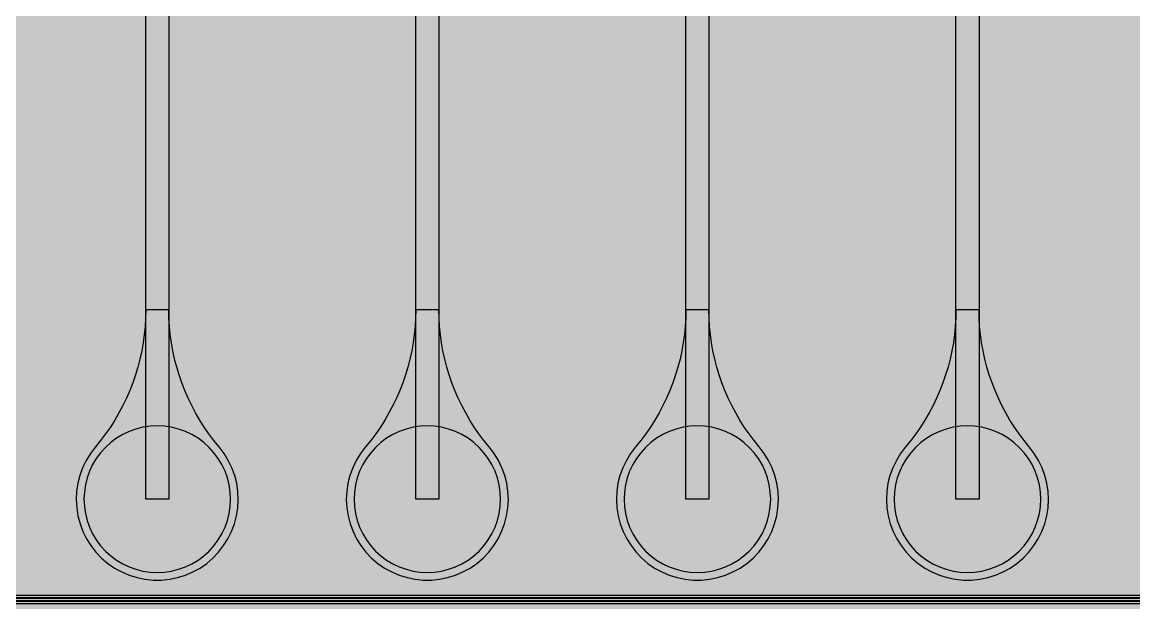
# Model space of a CAD drawing. Header units: metres. Extents: x -7231 to 10969, y -37556 to 1873.
# Drawn here: x -2618 to -1178, y -34805 to -34053 of the extents above; entities that cross this region are included whole.
import ezdxf

# ---------------------------------------------------------------- set-up
doc = ezdxf.new("R2010")
doc.units = ezdxf.units.M
for name, color, linetype in [('Metal1', 4, 'CONTINUOUS'), ('Metal2', 3, 'CONTINUOUS'), ('Polyimide', 7, 'CONTINUOUS'), ('Polyimide_Negative', 5, 'CONTINUOUS')]:
    doc.layers.add(name, color=color, linetype=linetype)

msp = doc.modelspace()

# ---------------------------------------------------------------- hatches: boundary and pattern name
at = {"layer": 'Polyimide'}
msp.add_hatch(color=7, dxfattribs=at).paths.add_polyline_path([(4065.7, -468), (4066.7, -502), (4068.5, -536), (4071.4, -570), (4075.5, -604), (4081, -638), (4088, -672), (4096.5, -706), (4106.6, -740), (4118.3, -774), (4131.6, -808), (4146.5, -842), (4162.9, -876), (4180.7, -910), (4199.8, -944), (4220.2, -978), (4241.7, -1012), (4264.2, -1046), (4287.5, -1080), (4311.5, -1114), (4336, -1148), (4360.9, -1182), (4385.9, -1216), (4410.9, -1250), (4435.7, -1284), (4460.2, -1318), (4484.2, -1352), (4507.5, -1385.9), (4530, -1419.9), (4551.5, -1453.9), (4571.9, -1487.9), (4591.1, -1521.9), (4608.9, -1555.9), (4625.3, -1589.9), (4640.1, -1623.9), (4653.4, -1657.9), (4665.1, -1691.9), (4675.2, -1725.9), (4683.7, -1759.9), (4690.7, -1793.9), (4696.2, -1827.9), (4700.3, -1861.9), (4703.2, -1895.9), (4705.1, -1929.9), (4706.1, -1963.9), (4706.4, -1997.9), (4706.5, -2031.9), (4706.5, -4793), (4710, -4838.4), (4720.2, -4882.7), (4737.1, -4925), (4760.1, -4964.2), (4788.9, -4999.5), (4822.6, -5030), (4860.5, -5055.1), (4901.8, -5074.2), (4901.8, -5074.2), (4970.7, -5105.2), (5034.7, -5145.3), (5092.8, -5193.5), (5143.8, -5249.2), (5186.9, -5311.2), (5221.2, -5378.4), (5246.2, -5449.7), (5261.4, -5523.7), (5266.5, -5599), (5261.4, -5674.3), (5246.2, -5748.3), (5221.2, -5819.6), (5186.9, -5886.8), (5143.8, -5948.8), (5092.8, -6004.5), (5034.7, -6052.7), (4970.7, -6092.8), (4901.8, -6123.8), (4860.5, -6142.9), (4822.6, -6168), (4788.9, -6198.5), (4760.1, -6233.8), (4737.1, -6273), (4720.2, -6315.3), (4710, -6359.6), (4706.5, -6405), (4706.5, -9221.5), (4710, -9266.9), (4720.2, -9311.2), (4737.1, -9353.5), (4760.1, -9392.7), (4788.9, -9428), (4822.6, -9458.5), (4860.5, -9483.6), (4901.8, -9502.7), (4970.7, -9533.7), (5034.7, -9573.8), (5092.8, -9622), (5143.8, -9677.7), (5186.9, -9739.7), (5221.2, -9806.9), (5246.2, -9878.2), (5261.4, -9952.2), (5266.5, -10027.5), (5261.4, -10102.8), (5246.2, -10176.8), (5221.2, -10248.1), (5186.9, -10315.3), (5143.8, -10377.3), (5092.8, -10433), (5034.7, -10481.2), (4970.7, -10521.3), (4901.8, -10552.3), (4860.5, -10571.4), (4822.6, -10596.5), (4788.9, -10627), (4760.1, -10662.3), (4737.1, -10701.5), (4720.2, -10743.8), (4710, -10788.1), (4706.5, -10833.5), (4706.5, -13650), (4710, -13695.4), (4720.2, -13739.7), (4737.1, -13782), (4760.1, -13821.2), (4788.9, -13856.5), (4822.6, -13887), (4860.5, -13912.1), (4901.8, -13931.2), (4970.7, -13962.2), (5034.7, -14002.2), (5092.8, -14050.5), (5143.8, -14106.2), (5186.9, -14168.2), (5221.2, -14235.4), (5246.2, -14306.7), (5261.4, -14380.7), (5266.5, -14456), (5261.4, -14531.3), (5246.2, -14605.3), (5221.2, -14676.5), (5186.9, -14743.8), (5143.8, -14805.8), (5092.8, -14861.5), (5034.7, -14909.7), (4970.7, -14949.8), (4901.8, -14980.8), (4860.5, -14999.9), (4822.6, -15025), (4788.9, -15055.5), (4760.1, -15090.8), (4737.1, -15130), (4720.2, -15172.3), (4710, -15216.6), (4706.5, -15262), (4706.5, -15456), (4720.9, -15750), (4764.1, -16041.3), (4835.7, -16326.8), (4934.9, -16604), (5060.7, -16870.2), (5212.1, -17122.7), (5387.5, -17359.2), (5585.2, -17577.3), (5803.3, -17775), (6039.8, -17950.4), (6292.3, -18101.8), (6558.4, -18227.6), (6835.6, -18326.8), (7121.2, -18398.3), (7412.4, -18441.5), (7706.5, -18456), (9969, -18456), (10047.4, -18459.8), (10125.1, -18471.4), (10201.2, -18490.4), (10275.2, -18516.9), (10346.1, -18550.5), (10413.5, -18590.8), (10476.5, -18637.6), (10534.7, -18690.3), (10587.4, -18748.5), (10634.2, -18811.5), (10674.5, -18878.9), (10708.1, -18949.8), (10734.6, -19023.8), (10753.6, -19099.9), (10765.2, -19177.6), (10769, -19256), (10769, -20895.8), (10730.2, -20951.4), (10694.6, -21009.1), (10662.2, -21068.6), (10633.2, -21129.9), (10607.6, -21192.7), (10585.5, -21256.7), (10566.9, -21322), (10552, -21388.1), (10540.8, -21455), (10533.4, -21522.3), (10529.6, -21590), (10529.6, -21657.8), (10533.4, -21725.5), (10540.8, -21792.9), (10552, -21859.7), (10566.9, -21925.9), (10585.5, -21991.1), (10607.6, -22055.2), (10633.2, -22117.9), (10662.2, -22179.2), (10694.6, -22238.7), (10730.2, -22296.4), (10769, -22352), (10769, -32454.2), (10728.7, -32510.5), (10691.7, -32568.9), (10658, -32629.3), (10627.8, -32691.6), (10601.2, -32755.4), (10578.2, -32820.7), (10558.9, -32887.1), (10543.4, -32954.5), (10531.8, -33022.7), (10524, -33091.4), (10520.1, -33160.5), (10520.1, -33229.7), (10524, -33298.8), (10531.8, -33367.5), (10543.4, -33435.7), (10558.9, -33503.1), (10578.2, -33569.5), (10601.2, -33634.8), (10627.8, -33698.6), (10658, -33760.8), (10691.7, -33821.3), (10728.7, -33879.7), (10769, -33936), (10769, -36556), (10765.2, -36634.4), (10753.6, -36712.1), (10734.6, -36788.2), (10708.1, -36862.1), (10674.5, -36933.1), (10634.2, -37000.5), (10587.4, -37063.5), (10534.7, -37121.7), (10476.5, -37174.4), (10413.5, -37221.2), (10346.1, -37261.5), (10275.2, -37295.1), (10201.2, -37321.6), (10125.1, -37340.6), (10047.4, -37352.1), (9969, -37356), (-6231, -37356), (-6309.4, -37352.1), (-6387.1, -37340.6), (-6463.2, -37321.6), (-6537.2, -37295.1), (-6608.1, -37261.5), (-6675.5, -37221.2), (-6738.5, -37174.4), (-6796.7, -37121.7), (-6849.4, -37063.5), (-6896.2, -37000.5), (-6936.5, -36933.1), (-6970.1, -36862.1), (-6996.6, -36788.2), (-7015.6, -36712.1), (-7027.2, -36634.4), (-7031, -36556), (-7031, -33936), (-6990.7, -33879.8), (-6953.7, -33821.3), (-6920, -33760.9), (-6889.8, -33698.6), (-6863.2, -33634.8), (-6840.2, -33569.5), (-6820.9, -33503.1), (-6805.4, -33435.7), (-6793.7, -33367.5), (-6785.9, -33298.8), (-6782, -33229.7), (-6782, -33160.5), (-6785.9, -33091.4), (-6793.7, -33022.7), (-6805.4, -32954.5), (-6820.9, -32887.1), (-6840.2, -32820.6), (-6863.2, -32755.4), (-6889.8, -32691.5), (-6920, -32629.3), (-6953.7, -32568.9), (-6990.7, -32510.4), (-7031, -32454.2), (-7031, -22364.8), (-6990.7, -22308.6), (-6953.7, -22250.1), (-6920, -22189.7), (-6889.8, -22127.5), (-6863.2, -22063.6), (-6840.2, -21998.4), (-6820.9, -21931.9), (-6805.4, -21864.5), (-6793.7, -21796.3), (-6785.9, -21727.6), (-6782, -21658.5), (-6782, -21589.3), (-6785.9, -21520.3), (-6793.7, -21451.5), (-6805.4, -21383.3), (-6820.9, -21315.9), (-6840.2, -21249.5), (-6863.2, -21184.2), (-6889.8, -21120.4), (-6920, -21058.1), (-6953.7, -20997.7), (-6990.7, -20939.3), (-7031, -20883), (-7031, -19256), (-7027.2, -19177.6), (-7015.6, -19099.9), (-6996.6, -19023.8), (-6970.1, -18949.8), (-6936.5, -18878.9), (-6896.2, -18811.5), (-6849.4, -18748.5), (-6796.7, -18690.3), (-6738.5, -18637.6), (-6675.5, -18590.8), (-6608.1, -18550.5), (-6537.2, -18516.9), (-6463.2, -18490.4), (-6387.1, -18471.4), (-6309.4, -18459.8), (-6231, -18456), (-3968.5, -18456), (-3674.4, -18441.5), (-3383.2, -18398.3), (-3097.6, -18326.8), (-2820.4, -18227.6), (-2554.3, -18101.8), (-2301.8, -17950.4), (-2065.3, -17775), (-1847.2, -17577.3), (-1649.5, -17359.2), (-1474.1, -17122.7), (-1322.7, -16870.2), (-1196.9, -16604), (-1097.7, -16326.8), (-1026.1, -16041.3), (-982.9, -15750), (-968.5, -15456), (-968.5, -15262), (-972, -15216.6), (-982.2, -15172.3), (-999.1, -15130), (-1022.1, -15090.8), (-1050.9, -15055.5), (-1084.6, -15025), (-1122.5, -14999.9), (-1163.8, -14980.8), (-1232.7, -14949.8), (-1296.7, -14909.7), (-1354.8, -14861.5), (-1405.8, -14805.8), (-1448.9, -14743.8), (-1483.2, -14676.5), (-1508.2, -14605.3), (-1523.4, -14531.3), (-1528.5, -14456), (-1523.4, -14380.7), (-1508.2, -14306.7), (-1483.2, -14235.4), (-1448.9, -14168.2), (-1405.8, -14106.2), (-1354.8, -14050.5), (-1296.7, -14002.2), (-1232.7, -13962.2), (-1163.8, -13931.2), (-1122.5, -13912.1), (-1084.6, -13887), (-1050.9, -13856.5), (-1022.1, -13821.2), (-999.1, -13782), (-982.2, -13739.7), (-972, -13695.4), (-968.5, -13650), (-968.5, -12309.6), (-972, -12264.3), (-982.2, -12219.9), (-999.1, -12177.7), (-1022.1, -12138.5), (-1050.9, -12103.2), (-1084.6, -12072.6), (-1122.5, -12047.5), (-1163.8, -12028.5), (-1232.7, -11997.4), (-1296.7, -11957.4), (-1354.8, -11909.1), (-1405.8, -11853.5), (-1448.9, -11791.5), (-1483.2, -11724.2), (-1508.2, -11653), (-1523.4, -11579), (-1528.5, -11503.7), (-1523.4, -11428.3), (-1508.2, -11354.4), (-1483.2, -11283.1), (-1448.9, -11215.9), (-1405.8, -11153.8), (-1354.8, -11098.2), (-1296.7, -11049.9), (-1232.7, -11009.9), (-1163.8, -10978.8), (-1122.5, -10959.8), (-1084.6, -10934.7), (-1050.9, -10904.1), (-1022.1, -10868.9), (-999.1, -10829.6), (-982.2, -10787.4), (-972, -10743), (-968.5, -10697.7), (-968.5, -9357.3), (-972, -9311.9), (-982.2, -9267.6), (-999.1, -9225.4), (-1022.1, -9186.1), (-1050.9, -9150.8), (-1084.6, -9120.3), (-1122.5, -9095.2), (-1163.8, -9076.2), (-1163.8, -9076.2), (-1232.7, -9045.1), (-1296.7, -9005.1), (-1354.8, -8956.8), (-1405.8, -8901.1), (-1448.9, -8839.1), (-1483.2, -8771.9), (-1508.2, -8700.6), (-1523.4, -8626.7), (-1528.5, -8551.3), (-1523.4, -8476), (-1508.2, -8402), (-1483.2, -8330.8), (-1448.9, -8263.5), (-1405.8, -8201.5), (-1354.8, -8145.9), (-1296.7, -8097.6), (-1232.7, -8057.6), (-1163.8, -8026.5), (-1163.8, -8026.5), (-1122.5, -8007.4), (-1084.6, -7982.4), (-1050.9, -7951.8), (-1022.1, -7916.5), (-999.1, -7877.3), (-982.2, -7835), (-972, -7790.7), (-968.5, -7745.4), (-968.5, -6405), (-972, -6359.6), (-982.2, -6315.3), (-999.1, -6273), (-1022.1, -6233.8), (-1050.9, -6198.5), (-1084.6, -6168), (-1122.5, -6142.9), (-1163.8, -6123.8), (-1163.8, -6123.8), (-1232.7, -6092.8), (-1296.7, -6052.7), (-1354.8, -6004.5), (-1405.8, -5948.8), (-1448.9, -5886.8), (-1483.2, -5819.6), (-1508.2, -5748.3), (-1523.4, -5674.3), (-1528.5, -5599), (-1523.4, -5523.7), (-1508.2, -5449.7), (-1483.2, -5378.4), (-1448.9, -5311.2), (-1405.8, -5249.2), (-1354.8, -5193.5), (-1296.7, -5145.3), (-1232.7, -5105.2), (-1163.8, -5074.2), (-1163.8, -5074.2), (-1122.5, -5055.1), (-1084.6, -5030), (-1050.9, -4999.5), (-1022.1, -4964.2), (-999.1, -4925), (-982.2, -4882.7), (-972, -4838.4), (-968.5, -4793), (-968.5, -2031.9), (-968.4, -1997.9), (-968.1, -1963.9), (-967.1, -1929.9), (-965.2, -1895.9), (-962.2, -1861.9), (-958, -1827.9), (-952.4, -1793.9), (-945.3, -1759.9), (-936.6, -1725.9), (-926.4, -1691.9), (-914.4, -1657.9), (-900.9, -1623.9), (-885.7, -1589.9), (-869.1, -1555.9), (-850.9, -1521.9), (-831.4, -1487.9), (-810.6, -1453.9), (-788.7, -1419.9), (-765.8, -1385.9), (-742.1, -1352), (-717.6, -1318), (-692.7, -1284), (-667.4, -1250), (-641.9, -1216), (-616.4, -1182), (-591.1, -1148), (-566.1, -1114), (-541.7, -1080), (-517.9, -1046), (-495, -1012), (-473.1, -978), (-452.4, -944), (-432.8, -910), (-414.7, -876), (-398, -842), (-382.9, -808), (-369.3, -774), (-357.4, -740), (-347.1, -706), (-338.4, -672), (-331.3, -638), (-325.7, -604), (-321.5, -570), (-318.6, -536), (-316.7, -502), (-315.7, -468), (-315.3, -434), (-315.2, -400), (-315.2, 401), (-315.2, 451), (-315.2, 1644), (-270.2, 1644), (-270, 1637.1), (-269.4, 1630.3), (-268.2, 1623.5), (-266.7, 1616.8), (-264.7, 1610.2), (-262.3, 1603.8), (-259.4, 1597.6), (-256.2, 1591.5), (-252.6, 1585.7), (-248.6, 1580.1), (-244.2, 1574.8), (-239.5, 1569.8), (-234.5, 1565.1), (-229.2, 1560.7), (-223.6, 1556.7), (-217.8, 1553.1), (-211.7, 1549.8), (-205.4, 1547), (-199, 1544.6), (-192.4, 1542.6), (-185.7, 1541), (-179, 1539.9), (-172.1, 1539.2), (-165.2, 1539), (-158.4, 1539.2), (-151.5, 1539.9), (-144.8, 1541), (-138.1, 1542.6), (-131.5, 1544.6), (-125.1, 1547), (-118.8, 1549.8), (-112.8, 1553.1), (-106.9, 1556.7), (-101.3, 1560.7), (-96, 1565.1), (-91, 1569.8), (-86.3, 1574.8), (-81.9, 1580.1), (-77.9, 1585.7), (-74.3, 1591.5), (-71.1, 1597.6), (-68.2, 1603.8), (-65.8, 1610.2), (-63.8, 1616.8), (-62.3, 1623.5), (-61.1, 1630.3), (-60.5, 1637.1), (-60.2, 1644), (1853, 1644), (1853, 1573), (3815.2, 1573), (3815.5, 1579.5), (3816.1, 1586.1), (3817.2, 1592.5), (3818.7, 1598.9), (3820.6, 1605.1), (3822.9, 1611.3), (3825.6, 1617.2), (3828.6, 1623), (3832.1, 1628.6), (3835.9, 1633.9), (3840.1, 1638.9), (3844.5, 1643.7), (3849.3, 1648.2), (3854.4, 1652.3), (3859.7, 1656.1), (3865.2, 1659.6), (3871, 1662.7), (3877, 1665.4), (3883.1, 1667.7), (3889.4, 1669.6), (3895.7, 1671.1), (3902.2, 1672.1), (3908.7, 1672.8), (3915.2, 1673), (3921.8, 1672.8), (3928.3, 1672.1), (3934.8, 1671.1), (3941.1, 1669.6), (3947.4, 1667.7), (3953.5, 1665.4), (3959.5, 1662.7), (3965.2, 1659.6), (3970.8, 1656.1), (3976.1, 1652.3), (3981.2, 1648.2), (3986, 1643.7), (3990.4, 1638.9), (3994.6, 1633.9), (3998.4, 1628.6), (4001.9, 1623), (4004.9, 1617.2), (4007.6, 1611.3), (4009.9, 1605.1), (4011.8, 1598.9), (4013.3, 1592.5), (4014.4, 1586.1), (4015, 1579.5), (4015.2, 1573), (4065.2, 1573), (4065.2, 451), (4065.2, 401), (4065.2, -400), (4065.3, -434), (4065.7, -468)])

# ---------------------------------------------------------------- linework, layer by layer
at = {"layer": 'Metal1'}
for points in [[(1832.7, -19211.9), (1832.7, -36167.7), (1801.7, -36198.7), (-5930.2, -36198.7), (-5961.2, -36167.7), (-5961.2, -33752.3), (-5930.2, -33721.2), (-1422.8, -33721.2), (-1388.8, -33751.1), (-1378.5, -33902.7), (-1378.5, -34671), (-1408.5, -34671), (-1408.5, -33902.7), (-1398.2, -33754.9), (-1424.2, -33724.8), (-5928.8, -33724.8), (-5957.7, -33753.7), (-5957.7, -36166.3), (-5928.8, -36195.2), (1800.3, -36195.2), (1829.2, -36166.3), (1829.2, -19211.9)], [(1824.7, -19211.9), (1824.7, -36159.7), (1793.7, -36190.7), (-5922.2, -36190.7), (-5953.2, -36159.7), (-5953.2, -33760.3), (-5922.2, -33729.2), (-1772.8, -33729.2), (-1738.8, -33759.1), (-1728.5, -33909.1), (-1728.5, -34671), (-1758.5, -34671), (-1758.5, -33909.1), (-1748.2, -33762.9), (-1774.2, -33732.8), (-5920.8, -33732.8), (-5949.7, -33761.7), (-5949.7, -36158.3), (-5920.8, -36187.2), (1792.3, -36187.2), (1821.2, -36158.3), (1821.2, -19211.9)], [(1816.7, -19211.9), (1816.7, -36151.7), (1785.7, -36182.7), (-5914.2, -36182.7), (-5945.2, -36151.7), (-5945.2, -33768.3), (-5914.2, -33737.2), (-2122.8, -33737.2), (-2088.8, -33767), (-2078.5, -33915.5), (-2078.5, -34671), (-2108.5, -34671), (-2108.5, -33915.5), (-2098.2, -33771), (-2124.2, -33740.8), (-5912.8, -33740.8), (-5941.7, -33769.7), (-5941.7, -36150.3), (-5912.8, -36179.2), (1784.3, -36179.2), (1813.2, -36150.3), (1813.2, -19211.9)], [(1808.7, -19211.9), (1808.7, -36143.7), (1777.7, -36174.7), (-5906.2, -36174.7), (-5937.2, -36143.7), (-5937.2, -33776.3), (-5906.2, -33745.2), (-2472.8, -33745.2), (-2438.7, -33775), (-2428.5, -33921.9), (-2428.5, -34671), (-2458.5, -34671), (-2458.5, -33921.9), (-2448.3, -33779), (-2474.2, -33748.8), (-5904.8, -33748.8), (-5933.7, -33777.7), (-5933.7, -36142.3), (-5904.8, -36171.2), (1776.3, -36171.2), (1805.2, -36142.3), (1805.2, -19211.9)], [(1736.7, -19211.9), (1736.7, -36071.7), (1705.7, -36102.7), (-5834.2, -36102.7), (-5865.2, -36071.7), (-5865.2, -34830.3), (-5834.2, -34799.2), (-22.8, -34799.2), (11.1, -34829.1), (21.5, -34987.1), (21.5, -35781), (-8.5, -35781), (-8.5, -34987.1), (1.9, -34832.9), (-24.2, -34802.8), (-5832.8, -34802.8), (-5861.7, -34831.7), (-5861.7, -36070.3), (-5832.8, -36099.2), (1704.3, -36099.2), (1733.2, -36070.3), (1733.2, -19211.9)]]:
    msp.add_lwpolyline(points, dxfattribs=at)
for points in [[(-2458.5, -34425.4), (-2458.7, -34436.2), (-2459.3, -34446.9), (-2460.4, -34457.6), (-2461.8, -34468.2), (-2463.7, -34478.8), (-2466, -34489.3), (-2468.7, -34499.6), (-2471.8, -34509.9), (-2475.3, -34520.1), (-2479.2, -34530.1), (-2483.5, -34539.9), (-2488.1, -34549.6), (-2493.2, -34559.1), (-2498.6, -34568.4), (-2504.3, -34577.4), (-2510.4, -34586.2), (-2516.9, -34594.8), (-2523.6, -34603.1), (-2530.1, -34611.6), (-2535.6, -34620.6), (-2540.2, -34630.2), (-2543.9, -34640.1), (-2546.5, -34650.4), (-2548, -34660.9), (-2548.5, -34671.5), (-2547.9, -34682.1), (-2546.3, -34692.6), (-2543.6, -34702.8), (-2539.8, -34712.7), (-2535.1, -34722.2), (-2529.5, -34731.2), (-2523, -34739.6), (-2515.7, -34747.3), (-2507.6, -34754.2), (-2498.9, -34760.2), (-2489.6, -34765.3), (-2479.9, -34769.5), (-2469.7, -34772.7), (-2459.4, -34774.8), (-2448.8, -34775.9), (-2438.2, -34775.9), (-2427.6, -34774.8), (-2417.3, -34772.7), (-2407.1, -34769.5), (-2397.4, -34765.3), (-2388.1, -34760.2), (-2379.4, -34754.2), (-2371.3, -34747.3), (-2364, -34739.6), (-2357.5, -34731.2), (-2351.9, -34722.2), (-2347.2, -34712.7), (-2343.4, -34702.8), (-2340.7, -34692.6), (-2339.1, -34682.1), (-2338.5, -34671.5), (-2339, -34660.9), (-2340.5, -34650.4), (-2343.1, -34640.1), (-2346.8, -34630.2), (-2351.4, -34620.6), (-2356.9, -34611.6), (-2363.4, -34603.1), (-2370.1, -34594.8), (-2376.6, -34586.2), (-2382.7, -34577.4), (-2388.4, -34568.4), (-2393.8, -34559.1), (-2398.9, -34549.6), (-2403.5, -34539.9), (-2407.8, -34530.1), (-2411.7, -34520.1), (-2415.2, -34509.9), (-2418.3, -34499.6), (-2421, -34489.3), (-2423.3, -34478.8), (-2425.2, -34468.2), (-2426.6, -34457.6), (-2427.7, -34446.9), (-2428.3, -34436.2), (-2428.5, -34425.4), (-2458.5, -34425.4)], [(-2108.5, -34425.4), (-2108.7, -34436.2), (-2109.3, -34446.9), (-2110.4, -34457.6), (-2111.8, -34468.2), (-2113.7, -34478.8), (-2116, -34489.3), (-2118.7, -34499.6), (-2121.8, -34509.9), (-2125.3, -34520.1), (-2129.2, -34530.1), (-2133.5, -34539.9), (-2138.1, -34549.6), (-2143.2, -34559.1), (-2148.6, -34568.4), (-2154.3, -34577.4), (-2160.4, -34586.2), (-2166.9, -34594.8), (-2173.6, -34603.1), (-2180.1, -34611.6), (-2185.6, -34620.6), (-2190.2, -34630.2), (-2193.9, -34640.1), (-2196.5, -34650.4), (-2198, -34660.9), (-2198.5, -34671.5), (-2197.9, -34682.1), (-2196.3, -34692.6), (-2193.6, -34702.8), (-2189.8, -34712.7), (-2185.1, -34722.2), (-2179.5, -34731.2), (-2173, -34739.6), (-2165.7, -34747.3), (-2157.6, -34754.2), (-2148.9, -34760.2), (-2139.6, -34765.3), (-2129.9, -34769.5), (-2119.7, -34772.7), (-2109.4, -34774.8), (-2098.8, -34775.9), (-2088.2, -34775.9), (-2077.6, -34774.8), (-2067.3, -34772.7), (-2057.1, -34769.5), (-2047.4, -34765.3), (-2038.1, -34760.2), (-2029.4, -34754.2), (-2021.3, -34747.3), (-2014, -34739.6), (-2007.5, -34731.2), (-2001.9, -34722.2), (-1997.2, -34712.7), (-1993.4, -34702.8), (-1990.7, -34692.6), (-1989.1, -34682.1), (-1988.5, -34671.5), (-1989, -34660.9), (-1990.5, -34650.4), (-1993.1, -34640.1), (-1996.8, -34630.2), (-2001.4, -34620.6), (-2006.9, -34611.6), (-2013.4, -34603.1), (-2020.1, -34594.8), (-2026.6, -34586.2), (-2032.7, -34577.4), (-2038.4, -34568.4), (-2043.8, -34559.1), (-2048.9, -34549.6), (-2053.5, -34539.9), (-2057.8, -34530.1), (-2061.7, -34520.1), (-2065.2, -34509.9), (-2068.3, -34499.6), (-2071, -34489.3), (-2073.3, -34478.8), (-2075.2, -34468.2), (-2076.6, -34457.6), (-2077.7, -34446.9), (-2078.3, -34436.2), (-2078.5, -34425.4), (-2108.5, -34425.4)], [(-1758.5, -34425.4), (-1758.7, -34436.2), (-1759.3, -34446.9), (-1760.4, -34457.6), (-1761.8, -34468.2), (-1763.7, -34478.8), (-1766, -34489.3), (-1768.7, -34499.6), (-1771.8, -34509.9), (-1775.3, -34520.1), (-1779.2, -34530.1), (-1783.5, -34539.9), (-1788.1, -34549.6), (-1793.2, -34559.1), (-1798.6, -34568.4), (-1804.3, -34577.4), (-1810.4, -34586.2), (-1816.9, -34594.8), (-1823.6, -34603.1), (-1830.1, -34611.6), (-1835.6, -34620.6), (-1840.2, -34630.2), (-1843.9, -34640.1), (-1846.5, -34650.4), (-1848, -34660.9), (-1848.5, -34671.5), (-1847.9, -34682.1), (-1846.3, -34692.6), (-1843.6, -34702.8), (-1839.8, -34712.7), (-1835.1, -34722.2), (-1829.5, -34731.2), (-1823, -34739.6), (-1815.7, -34747.3), (-1807.6, -34754.2), (-1798.9, -34760.2), (-1789.6, -34765.3), (-1779.9, -34769.5), (-1769.7, -34772.7), (-1759.4, -34774.8), (-1748.8, -34775.9), (-1738.2, -34775.9), (-1727.6, -34774.8), (-1717.3, -34772.7), (-1707.1, -34769.5), (-1697.4, -34765.3), (-1688.1, -34760.2), (-1679.4, -34754.2), (-1671.3, -34747.3), (-1664, -34739.6), (-1657.5, -34731.2), (-1651.9, -34722.2), (-1647.2, -34712.7), (-1643.4, -34702.8), (-1640.7, -34692.6), (-1639.1, -34682.1), (-1638.5, -34671.5), (-1639, -34660.9), (-1640.5, -34650.4), (-1643.1, -34640.1), (-1646.8, -34630.2), (-1651.4, -34620.6), (-1656.9, -34611.6), (-1663.4, -34603.1), (-1670.1, -34594.8), (-1676.6, -34586.2), (-1682.7, -34577.4), (-1688.4, -34568.4), (-1693.8, -34559.1), (-1698.9, -34549.6), (-1703.5, -34539.9), (-1707.8, -34530.1), (-1711.7, -34520.1), (-1715.2, -34509.9), (-1718.3, -34499.6), (-1721, -34489.3), (-1723.3, -34478.8), (-1725.2, -34468.2), (-1726.6, -34457.6), (-1727.7, -34446.9), (-1728.3, -34436.2), (-1728.5, -34425.4), (-1758.5, -34425.4)], [(-1408.5, -34425.4), (-1408.7, -34436.2), (-1409.3, -34446.9), (-1410.4, -34457.6), (-1411.8, -34468.2), (-1413.7, -34478.8), (-1416, -34489.3), (-1418.7, -34499.6), (-1421.8, -34509.9), (-1425.3, -34520.1), (-1429.2, -34530.1), (-1433.5, -34539.9), (-1438.1, -34549.6), (-1443.2, -34559.1), (-1448.6, -34568.4), (-1454.3, -34577.4), (-1460.4, -34586.2), (-1466.9, -34594.8), (-1473.6, -34603.1), (-1480.1, -34611.6), (-1485.6, -34620.6), (-1490.2, -34630.2), (-1493.9, -34640.1), (-1496.5, -34650.4), (-1498, -34660.9), (-1498.5, -34671.5), (-1497.9, -34682.1), (-1496.3, -34692.6), (-1493.6, -34702.8), (-1489.8, -34712.7), (-1485.1, -34722.2), (-1479.5, -34731.2), (-1473, -34739.6), (-1465.7, -34747.3), (-1457.6, -34754.2), (-1448.9, -34760.2), (-1439.6, -34765.3), (-1429.9, -34769.5), (-1419.7, -34772.7), (-1409.4, -34774.8), (-1398.8, -34775.9), (-1388.2, -34775.9), (-1377.6, -34774.8), (-1367.3, -34772.7), (-1357.1, -34769.5), (-1347.4, -34765.3), (-1338.1, -34760.2), (-1329.4, -34754.2), (-1321.3, -34747.3), (-1314, -34739.6), (-1307.5, -34731.2), (-1301.9, -34722.2), (-1297.2, -34712.7), (-1293.4, -34702.8), (-1290.7, -34692.6), (-1289.1, -34682.1), (-1288.5, -34671.5), (-1289, -34660.9), (-1290.5, -34650.4), (-1293.1, -34640.1), (-1296.8, -34630.2), (-1301.4, -34620.6), (-1306.9, -34611.6), (-1313.4, -34603.1), (-1320.1, -34594.8), (-1326.6, -34586.2), (-1332.7, -34577.4), (-1338.4, -34568.4), (-1343.8, -34559.1), (-1348.9, -34549.6), (-1353.5, -34539.9), (-1357.8, -34530.1), (-1361.7, -34520.1), (-1365.2, -34509.9), (-1368.3, -34499.6), (-1371, -34489.3), (-1373.3, -34478.8), (-1375.2, -34468.2), (-1376.6, -34457.6), (-1377.7, -34446.9), (-1378.3, -34436.2), (-1378.5, -34425.4), (-1408.5, -34425.4)]]:
    msp.add_lwpolyline(points, close=True, dxfattribs=at)
at = {"layer": 'Metal2'}
for points in [[(1740.7, -19211.9), (1740.7, -36075.7), (1709.7, -36106.7), (-5838.2, -36106.7), (-5869.2, -36075.7), (-5869.2, -34826.3), (-5838.2, -34795.2), (10.8, -34795.2), (60.3, -34817.9), (109.5, -34886.6), (194.5, -35033.5), (168.5, -35048.5), (83.5, -34901.6), (50.3, -34828), (9.8, -34798.8), (-5836.8, -34798.8), (-5865.7, -34827.7), (-5865.7, -36074.3), (-5836.8, -36103.2), (1708.3, -36103.2), (1737.2, -36074.3), (1737.2, -19211.9)], [(1732.7, -19211.9), (1732.7, -36067.7), (1701.7, -36098.7), (-5830.2, -36098.7), (-5861.2, -36067.7), (-5861.2, -34834.3), (-5830.2, -34803.2), (-339.3, -34803.2), (-289.1, -34825.4), (-242.8, -34887.7), (-155.6, -35033.3), (-181.4, -35048.7), (-268.5, -34903.1), (-299.5, -34836.1), (-340.2, -34806.8), (-5828.8, -34806.8), (-5857.7, -34835.7), (-5857.7, -36066.3), (-5828.8, -36095.2), (1700.3, -36095.2), (1729.2, -36066.3), (1729.2, -19211.9)]]:
    msp.add_lwpolyline(points, dxfattribs=at)
at = {"layer": 'Polyimide_Negative'}
for points in [[(-2348.5, -34671), (-2349, -34661.7), (-2350.3, -34652.5), (-2352.6, -34643.4), (-2355.7, -34634.6), (-2359.7, -34626.2), (-2364.5, -34618.2), (-2370.1, -34610.7), (-2376.3, -34603.8), (-2383.2, -34597.6), (-2390.7, -34592), (-2398.7, -34587.2), (-2407.1, -34583.2), (-2415.9, -34580.1), (-2425, -34577.8), (-2434.2, -34576.5), (-2443.5, -34576), (-2452.8, -34576.5), (-2462, -34577.8), (-2471.1, -34580.1), (-2479.9, -34583.2), (-2488.3, -34587.2), (-2496.3, -34592), (-2503.8, -34597.6), (-2510.7, -34603.8), (-2516.9, -34610.7), (-2522.5, -34618.2), (-2527.3, -34626.2), (-2531.3, -34634.6), (-2534.4, -34643.4), (-2536.7, -34652.5), (-2538, -34661.7), (-2538.5, -34671), (-2538, -34680.3), (-2536.7, -34689.5), (-2534.4, -34698.6), (-2531.3, -34707.4), (-2527.3, -34715.8), (-2522.5, -34723.8), (-2516.9, -34731.3), (-2510.7, -34738.2), (-2503.8, -34744.4), (-2496.3, -34750), (-2488.3, -34754.8), (-2479.9, -34758.8), (-2471.1, -34761.9), (-2462, -34764.2), (-2452.8, -34765.5), (-2443.5, -34766), (-2434.2, -34765.5), (-2425, -34764.2), (-2415.9, -34761.9), (-2407.1, -34758.8), (-2398.7, -34754.8), (-2390.7, -34750), (-2383.2, -34744.4), (-2376.3, -34738.2), (-2370.1, -34731.3), (-2364.5, -34723.8), (-2359.7, -34715.8), (-2355.7, -34707.4), (-2352.6, -34698.6), (-2350.3, -34689.5), (-2349, -34680.3), (-2348.5, -34671)], [(-1998.5, -34671), (-1999, -34661.7), (-2000.3, -34652.5), (-2002.6, -34643.4), (-2005.7, -34634.6), (-2009.7, -34626.2), (-2014.5, -34618.2), (-2020.1, -34610.7), (-2026.3, -34603.8), (-2033.2, -34597.6), (-2040.7, -34592), (-2048.7, -34587.2), (-2057.1, -34583.2), (-2065.9, -34580.1), (-2075, -34577.8), (-2084.2, -34576.5), (-2093.5, -34576), (-2102.8, -34576.5), (-2112, -34577.8), (-2121.1, -34580.1), (-2129.9, -34583.2), (-2138.3, -34587.2), (-2146.3, -34592), (-2153.8, -34597.6), (-2160.7, -34603.8), (-2166.9, -34610.7), (-2172.5, -34618.2), (-2177.3, -34626.2), (-2181.3, -34634.6), (-2184.4, -34643.4), (-2186.7, -34652.5), (-2188, -34661.7), (-2188.5, -34671), (-2188, -34680.3), (-2186.7, -34689.5), (-2184.4, -34698.6), (-2181.3, -34707.4), (-2177.3, -34715.8), (-2172.5, -34723.8), (-2166.9, -34731.3), (-2160.7, -34738.2), (-2153.8, -34744.4), (-2146.3, -34750), (-2138.3, -34754.8), (-2129.9, -34758.8), (-2121.1, -34761.9), (-2112, -34764.2), (-2102.8, -34765.5), (-2093.5, -34766), (-2084.2, -34765.5), (-2075, -34764.2), (-2065.9, -34761.9), (-2057.1, -34758.8), (-2048.7, -34754.8), (-2040.7, -34750), (-2033.2, -34744.4), (-2026.3, -34738.2), (-2020.1, -34731.3), (-2014.5, -34723.8), (-2009.7, -34715.8), (-2005.7, -34707.4), (-2002.6, -34698.6), (-2000.3, -34689.5), (-1999, -34680.3), (-1998.5, -34671)], [(-1648.5, -34671), (-1649, -34661.7), (-1650.3, -34652.5), (-1652.6, -34643.4), (-1655.7, -34634.6), (-1659.7, -34626.2), (-1664.5, -34618.2), (-1670.1, -34610.7), (-1676.3, -34603.8), (-1683.2, -34597.6), (-1690.7, -34592), (-1698.7, -34587.2), (-1707.1, -34583.2), (-1715.9, -34580.1), (-1725, -34577.8), (-1734.2, -34576.5), (-1743.5, -34576), (-1752.8, -34576.5), (-1762, -34577.8), (-1771.1, -34580.1), (-1779.9, -34583.2), (-1788.3, -34587.2), (-1796.3, -34592), (-1803.8, -34597.6), (-1810.7, -34603.8), (-1816.9, -34610.7), (-1822.5, -34618.2), (-1827.3, -34626.2), (-1831.3, -34634.6), (-1834.4, -34643.4), (-1836.7, -34652.5), (-1838, -34661.7), (-1838.5, -34671), (-1838, -34680.3), (-1836.7, -34689.5), (-1834.4, -34698.6), (-1831.3, -34707.4), (-1827.3, -34715.8), (-1822.5, -34723.8), (-1816.9, -34731.3), (-1810.7, -34738.2), (-1803.8, -34744.4), (-1796.3, -34750), (-1788.3, -34754.8), (-1779.9, -34758.8), (-1771.1, -34761.9), (-1762, -34764.2), (-1752.8, -34765.5), (-1743.5, -34766), (-1734.2, -34765.5), (-1725, -34764.2), (-1715.9, -34761.9), (-1707.1, -34758.8), (-1698.7, -34754.8), (-1690.7, -34750), (-1683.2, -34744.4), (-1676.3, -34738.2), (-1670.1, -34731.3), (-1664.5, -34723.8), (-1659.7, -34715.8), (-1655.7, -34707.4), (-1652.6, -34698.6), (-1650.3, -34689.5), (-1649, -34680.3), (-1648.5, -34671)], [(-1298.5, -34671), (-1299, -34661.7), (-1300.3, -34652.5), (-1302.6, -34643.4), (-1305.7, -34634.6), (-1309.7, -34626.2), (-1314.5, -34618.2), (-1320.1, -34610.7), (-1326.3, -34603.8), (-1333.2, -34597.6), (-1340.7, -34592), (-1348.7, -34587.2), (-1357.1, -34583.2), (-1365.9, -34580.1), (-1375, -34577.8), (-1384.2, -34576.5), (-1393.5, -34576), (-1402.8, -34576.5), (-1412, -34577.8), (-1421.1, -34580.1), (-1429.9, -34583.2), (-1438.3, -34587.2), (-1446.3, -34592), (-1453.8, -34597.6), (-1460.7, -34603.8), (-1466.9, -34610.7), (-1472.5, -34618.2), (-1477.3, -34626.2), (-1481.3, -34634.6), (-1484.4, -34643.4), (-1486.7, -34652.5), (-1488, -34661.7), (-1488.5, -34671), (-1488, -34680.3), (-1486.7, -34689.5), (-1484.4, -34698.6), (-1481.3, -34707.4), (-1477.3, -34715.8), (-1472.5, -34723.8), (-1466.9, -34731.3), (-1460.7, -34738.2), (-1453.8, -34744.4), (-1446.3, -34750), (-1438.3, -34754.8), (-1429.9, -34758.8), (-1421.1, -34761.9), (-1412, -34764.2), (-1402.8, -34765.5), (-1393.5, -34766), (-1384.2, -34765.5), (-1375, -34764.2), (-1365.9, -34761.9), (-1357.1, -34758.8), (-1348.7, -34754.8), (-1340.7, -34750), (-1333.2, -34744.4), (-1326.3, -34738.2), (-1320.1, -34731.3), (-1314.5, -34723.8), (-1309.7, -34715.8), (-1305.7, -34707.4), (-1302.6, -34698.6), (-1300.3, -34689.5), (-1299, -34680.3), (-1298.5, -34671)]]:
    msp.add_lwpolyline(points, close=True, dxfattribs=at)

doc.saveas('drawing.dxf')
